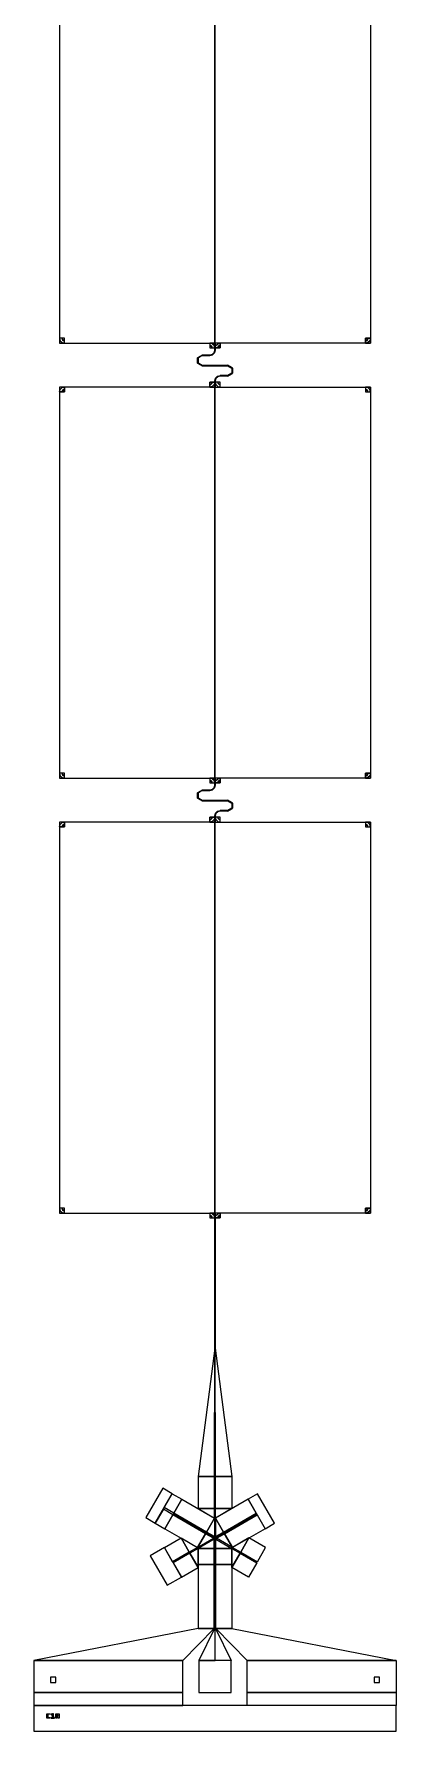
# Model space of a CAD drawing. Extents: x -100 to 5550, y -100 to 52850.
# Drawn here: x -100 to 5550, y -100 to 26375 of the extents above; entities that cross this region are included whole.
import ezdxf

# ---------------------------------------------------------------- set-up
doc = ezdxf.new("R2010")
doc.units = 0

# ---------------------------------------------------------------- blocks, each defined once
blk = doc.blocks.new('C1A')
for points in [[(2724, 21553), (2724, 27653), (301, 27653), (301, 21553), (2724, 21553)], [(2726, 21553), (2726, 27653), (5149, 27653), (5149, 21553), (2726, 21553)], [(376, 21553), (376, 21628), (301, 21628), (301, 21553), (376, 21553)], [(301, 21628), (311, 21590), (338, 21563), (376, 21553), (376, 21590), (357, 21595), (344, 21609), (338, 21628), (301, 21628)], [(338, 21628), (344, 21609), (357, 21595), (376, 21590), (376, 21628), (376, 21628), (376, 21628), (376, 21628), (338, 21628)], [(2646, 21553), (2646, 21478), (2720, 21478), (2720, 21553), (2646, 21553)], [(2720, 21478), (2710, 21515), (2683, 21543), (2646, 21553), (2646, 21515), (2664, 21510), (2678, 21496), (2683, 21478), (2720, 21478)], [(2683, 21478), (2678, 21496), (2664, 21510), (2646, 21515), (2646, 21478), (2646, 21478), (2646, 21478), (2646, 21478), (2683, 21478)], [(2724, 21442), (2724, 21553), (2720, 21553), (2720, 21442), (2724, 21442)], [(2726, 21442), (2726, 21553), (2730, 21553), (2730, 21442), (2726, 21442)], [(2730, 21553), (2730, 21478), (2804, 21478), (2804, 21553), (2730, 21553)], [(2730, 21478), (2740, 21515), (2767, 21543), (2804, 21553), (2804, 21515), (2786, 21510), (2772, 21496), (2767, 21478), (2730, 21478)], [(2767, 21478), (2772, 21496), (2786, 21510), (2804, 21515), (2804, 21478), (2804, 21478), (2804, 21478), (2804, 21478), (2767, 21478)], [(5149, 21553), (5149, 21628), (5074, 21628), (5074, 21553), (5149, 21553)], [(5149, 21628), (5139, 21590), (5112, 21563), (5074, 21553), (5074, 21590), (5093, 21595), (5106, 21609), (5112, 21628), (5149, 21628)], [(5112, 21628), (5106, 21609), (5093, 21595), (5074, 21590), (5074, 21628), (5074, 21628), (5074, 21628), (5074, 21628), (5112, 21628)], [(2525, 21197), (2452, 21239), (2452, 21324), (2525, 21366), (2525, 21363), (2454, 21322), (2454, 21241), (2525, 21200), (2525, 21197)], [(2525, 21203), (2457, 21242), (2457, 21321), (2525, 21360), (2525, 21357), (2460, 21319), (2460, 21244), (2525, 21206), (2525, 21203)], [(2525, 21363), (2645, 21363), (2645, 21366), (2525, 21366), (2525, 21363)], [(2525, 21360), (2645, 21360), (2645, 21357), (2525, 21357), (2525, 21360)], [(2925, 21203), (2525, 21203), (2525, 21206), (2925, 21206), (2925, 21203)], [(2925, 21200), (2525, 21200), (2525, 21197), (2925, 21197), (2925, 21200)], [(2645, 21357), (2687, 21368), (2718, 21399), (2730, 21442), (2726, 21442), (2716, 21401), (2686, 21371), (2645, 21360), (2645, 21357)], [(2645, 21363), (2684, 21374), (2713, 21402), (2724, 21442), (2720, 21442), (2710, 21404), (2683, 21376), (2645, 21366), (2645, 21363)], [(2925, 21037), (2998, 21079), (2998, 21164), (2925, 21206), (2925, 21203), (2996, 21162), (2996, 21081), (2925, 21040), (2925, 21037)], [(2925, 21043), (2993, 21082), (2993, 21161), (2925, 21200), (2925, 21197), (2990, 21159), (2990, 21084), (2925, 21046), (2925, 21043)], [(2720, 20867), (2720, 20942), (2646, 20942), (2646, 20867), (2720, 20867)], [(2720, 20942), (2710, 20904), (2683, 20877), (2646, 20867), (2646, 20904), (2664, 20909), (2678, 20923), (2683, 20942), (2720, 20942)], [(2683, 20942), (2678, 20923), (2664, 20909), (2646, 20904), (2646, 20942), (2646, 20942), (2646, 20942), (2646, 20942), (2683, 20942)], [(2720, 20962), (2732, 21004), (2763, 21035), (2805, 21046), (2805, 21043), (2764, 21032), (2734, 21002), (2724, 20962), (2720, 20962)], [(2724, 20867), (2724, 20962), (2720, 20962), (2720, 20867), (2724, 20867)], [(2726, 20962), (2737, 21001), (2766, 21030), (2805, 21040), (2805, 21037), (2767, 21027), (2740, 20999), (2730, 20962), (2726, 20962)], [(2726, 20867), (2726, 20962), (2730, 20962), (2730, 20867), (2726, 20867)], [(2804, 20867), (2804, 20942), (2730, 20942), (2730, 20867), (2804, 20867)], [(2730, 20942), (2740, 20904), (2767, 20877), (2804, 20867), (2804, 20904), (2786, 20909), (2772, 20923), (2767, 20942), (2730, 20942)], [(2767, 20942), (2772, 20923), (2786, 20909), (2804, 20904), (2804, 20942), (2804, 20942), (2804, 20942), (2804, 20942), (2767, 20942)], [(2805, 21043), (2925, 21043), (2925, 21046), (2805, 21046), (2805, 21043)], [(2805, 21040), (2925, 21040), (2925, 21037), (2805, 21037), (2805, 21040)], [(2724, 14767), (2724, 20867), (301, 20867), (301, 14767), (2724, 14767)], [(301, 20867), (301, 20792), (376, 20792), (376, 20867), (301, 20867)], [(301, 20792), (311, 20829), (338, 20857), (376, 20867), (376, 20829), (357, 20824), (344, 20810), (338, 20792), (301, 20792)], [(338, 20792), (344, 20810), (357, 20824), (376, 20829), (376, 20792), (376, 20792), (376, 20792), (376, 20792), (338, 20792)], [(2726, 14767), (2726, 20867), (5149, 20867), (5149, 14767), (2726, 14767)], [(5074, 20867), (5074, 20792), (5149, 20792), (5149, 20867), (5074, 20867)], [(5149, 20792), (5139, 20829), (5112, 20857), (5074, 20867), (5074, 20829), (5093, 20824), (5106, 20810), (5112, 20792), (5149, 20792)], [(5112, 20792), (5106, 20810), (5093, 20824), (5074, 20829), (5074, 20792), (5074, 20792), (5074, 20792), (5074, 20792), (5112, 20792)], [(376, 14767), (376, 14842), (301, 14842), (301, 14767), (376, 14767)], [(301, 14842), (311, 14804), (338, 14777), (376, 14767), (376, 14804), (357, 14809), (344, 14823), (338, 14842), (301, 14842)], [(338, 14842), (344, 14823), (357, 14809), (376, 14804), (376, 14842), (376, 14842), (376, 14842), (376, 14842), (338, 14842)], [(5149, 14767), (5149, 14842), (5074, 14842), (5074, 14767), (5149, 14767)], [(5149, 14842), (5139, 14804), (5112, 14777), (5074, 14767), (5074, 14804), (5093, 14809), (5106, 14823), (5112, 14842), (5149, 14842)], [(5112, 14842), (5106, 14823), (5093, 14809), (5074, 14804), (5074, 14842), (5074, 14842), (5074, 14842), (5074, 14842), (5112, 14842)], [(2525, 14411), (2452, 14453), (2452, 14538), (2525, 14580), (2525, 14577), (2454, 14536), (2454, 14455), (2525, 14414), (2525, 14411)], [(2525, 14417), (2457, 14456), (2457, 14535), (2525, 14574), (2525, 14571), (2460, 14533), (2460, 14458), (2525, 14420), (2525, 14417)], [(2525, 14577), (2645, 14577), (2645, 14580), (2525, 14580), (2525, 14577)], [(2525, 14574), (2645, 14574), (2645, 14571), (2525, 14571), (2525, 14574)], [(2645, 14571), (2687, 14582), (2718, 14613), (2730, 14656), (2726, 14656), (2716, 14615), (2686, 14585), (2645, 14574), (2645, 14571)], [(2645, 14577), (2684, 14588), (2713, 14616), (2724, 14656), (2720, 14656), (2710, 14618), (2683, 14590), (2645, 14580), (2645, 14577)], [(2646, 14767), (2646, 14692), (2720, 14692), (2720, 14767), (2646, 14767)], [(2720, 14692), (2710, 14729), (2683, 14757), (2646, 14767), (2646, 14729), (2664, 14724), (2678, 14710), (2683, 14692), (2720, 14692)], [(2683, 14692), (2678, 14710), (2664, 14724), (2646, 14729), (2646, 14692), (2646, 14692), (2646, 14692), (2646, 14692), (2683, 14692)], [(2724, 14656), (2724, 14767), (2720, 14767), (2720, 14656), (2724, 14656)], [(2726, 14656), (2726, 14767), (2730, 14767), (2730, 14656), (2726, 14656)], [(2730, 14767), (2730, 14692), (2804, 14692), (2804, 14767), (2730, 14767)], [(2730, 14692), (2740, 14729), (2767, 14757), (2804, 14767), (2804, 14729), (2786, 14724), (2772, 14710), (2767, 14692), (2730, 14692)], [(2767, 14692), (2772, 14710), (2786, 14724), (2804, 14729), (2804, 14692), (2804, 14692), (2804, 14692), (2804, 14692), (2767, 14692)], [(2925, 14417), (2525, 14417), (2525, 14420), (2925, 14420), (2925, 14417)], [(2925, 14414), (2525, 14414), (2525, 14411), (2925, 14411), (2925, 14414)], [(2925, 14251), (2998, 14293), (2998, 14378), (2925, 14420), (2925, 14417), (2996, 14376), (2996, 14295), (2925, 14254), (2925, 14251)], [(2925, 14257), (2993, 14296), (2993, 14375), (2925, 14414), (2925, 14411), (2990, 14373), (2990, 14298), (2925, 14260), (2925, 14257)], [(2724, 7981), (2724, 14081), (301, 14081), (301, 7981), (2724, 7981)], [(301, 14081), (301, 14006), (376, 14006), (376, 14081), (301, 14081)], [(301, 14006), (311, 14043), (338, 14071), (376, 14081), (376, 14043), (357, 14038), (344, 14024), (338, 14006), (301, 14006)], [(338, 14006), (344, 14024), (357, 14038), (376, 14043), (376, 14006), (376, 14006), (376, 14006), (376, 14006), (338, 14006)], [(2720, 14081), (2720, 14156), (2646, 14156), (2646, 14081), (2720, 14081)], [(2720, 14156), (2710, 14118), (2683, 14091), (2646, 14081), (2646, 14118), (2664, 14123), (2678, 14137), (2683, 14156), (2720, 14156)], [(2683, 14156), (2678, 14137), (2664, 14123), (2646, 14118), (2646, 14156), (2646, 14156), (2646, 14156), (2646, 14156), (2683, 14156)], [(2720, 14176), (2732, 14218), (2763, 14249), (2805, 14260), (2805, 14257), (2764, 14246), (2734, 14216), (2724, 14176), (2720, 14176)], [(2724, 14081), (2724, 14176), (2720, 14176), (2720, 14081), (2724, 14081)], [(2726, 7981), (2726, 14081), (5149, 14081), (5149, 7981), (2726, 7981)], [(2726, 14176), (2737, 14215), (2766, 14244), (2805, 14254), (2805, 14251), (2767, 14241), (2740, 14213), (2730, 14176), (2726, 14176)], [(2726, 14081), (2726, 14176), (2730, 14176), (2730, 14081), (2726, 14081)], [(2804, 14081), (2804, 14156), (2730, 14156), (2730, 14081), (2804, 14081)], [(2730, 14156), (2740, 14118), (2767, 14091), (2804, 14081), (2804, 14118), (2786, 14123), (2772, 14137), (2767, 14156), (2730, 14156)], [(2767, 14156), (2772, 14137), (2786, 14123), (2804, 14118), (2804, 14156), (2804, 14156), (2804, 14156), (2804, 14156), (2767, 14156)], [(2805, 14257), (2925, 14257), (2925, 14260), (2805, 14260), (2805, 14257)], [(2805, 14254), (2925, 14254), (2925, 14251), (2805, 14251), (2805, 14254)], [(5074, 14081), (5074, 14006), (5149, 14006), (5149, 14081), (5074, 14081)], [(5149, 14006), (5139, 14043), (5112, 14071), (5074, 14081), (5074, 14043), (5093, 14038), (5106, 14024), (5112, 14006), (5149, 14006)], [(5112, 14006), (5106, 14024), (5093, 14038), (5074, 14043), (5074, 14006), (5074, 14006), (5074, 14006), (5074, 14006), (5112, 14006)], [(376, 7981), (376, 8056), (301, 8056), (301, 7981), (376, 7981)], [(301, 8056), (311, 8018), (338, 7991), (376, 7981), (376, 8018), (357, 8023), (344, 8037), (338, 8056), (301, 8056)], [(338, 8056), (344, 8037), (357, 8023), (376, 8018), (376, 8056), (376, 8056), (376, 8056), (376, 8056), (338, 8056)], [(2646, 7981), (2646, 7906), (2720, 7906), (2720, 7981), (2646, 7981)], [(2720, 7906), (2710, 7943), (2683, 7971), (2646, 7981), (2646, 7943), (2664, 7938), (2678, 7924), (2683, 7906), (2720, 7906)], [(2683, 7906), (2678, 7924), (2664, 7938), (2646, 7943), (2646, 7906), (2646, 7906), (2646, 7906), (2646, 7906), (2683, 7906)], [(2724, 5871), (2724, 7981), (2720, 7981), (2720, 5871), (2724, 5871)], [(2726, 5871), (2726, 7981), (2730, 7981), (2730, 5871), (2726, 5871)], [(2730, 7981), (2730, 7906), (2804, 7906), (2804, 7981), (2730, 7981)], [(2730, 7906), (2740, 7943), (2767, 7971), (2804, 7981), (2804, 7943), (2786, 7938), (2772, 7924), (2767, 7906), (2730, 7906)], [(2767, 7906), (2772, 7924), (2786, 7938), (2804, 7943), (2804, 7906), (2804, 7906), (2804, 7906), (2804, 7906), (2767, 7906)], [(5149, 7981), (5149, 8056), (5074, 8056), (5074, 7981), (5149, 7981)], [(5149, 8056), (5139, 8018), (5112, 7991), (5074, 7981), (5074, 8018), (5093, 8023), (5106, 8037), (5112, 8056), (5149, 8056)], [(5112, 8056), (5106, 8037), (5093, 8023), (5074, 8018), (5074, 8056), (5074, 8056), (5074, 8056), (5074, 8056), (5112, 8056)], [(2718, 3871), (2724, 5871), (2720, 5871), (2460, 3871), (2718, 3871)], [(2732, 3871), (2726, 5871), (2730, 5871), (2990, 3871), (2732, 3871)], [(2718, 3371), (2718, 3871), (2460, 3871), (2460, 3371), (2718, 3371)], [(2732, 3371), (2732, 3871), (2990, 3871), (2990, 3371), (2732, 3371)], [(2059, 3602), (1910, 3688), (1645, 3229), (1794, 3143), (2059, 3602)], [(2083, 3300), (1934, 3386), (2059, 3602), (2208, 3516), (2083, 3300)], [(2592, 3005), (2083, 3300), (2208, 3516), (2718, 3222), (2592, 3005)], [(2858, 3005), (3367, 3300), (3242, 3516), (2732, 3222), (2858, 3005)], [(3507, 3057), (3652, 3141), (3387, 3600), (3242, 3516), (3507, 3057)], [(2068, 3274), (1919, 3360), (1794, 3143), (1943, 3057), (2068, 3274)], [(2578, 2979), (2068, 3274), (1943, 3057), (2452, 2763), (2578, 2979)], [(2589, 2999), (2079, 3293), (2071, 3280), (2581, 2986), (2589, 2999)], [(2718, 3222), (2718, 3371), (2460, 3371), (2718, 3222), (2718, 3222)], [(2718, 2933), (2592, 3005), (2718, 3222), (2718, 2933), (2718, 2933)], [(2732, 3222), (2732, 3371), (2990, 3371), (2732, 3222), (2732, 3222)], [(2732, 2933), (2858, 3005), (2732, 3222), (2732, 2933), (2732, 2933)], [(2869, 2986), (3379, 3280), (3371, 3293), (2861, 2999), (2869, 2986)], [(2872, 2979), (3382, 3274), (3507, 3057), (2998, 2763), (2872, 2979)], [(2702, 2907), (2578, 2979), (2452, 2763), (2702, 2907), (2702, 2907)], [(2710, 2920), (2585, 2992), (2581, 2986), (2706, 2914), (2710, 2920)], [(2710, 2920), (2585, 2992), (2589, 2999), (2714, 2927), (2710, 2920)], [(2725, 2920), (2714, 2927), (2706, 2914), (2718, 2907), (2725, 2920)], [(2725, 2907), (2725, 2920), (2725, 2920), (2718, 2907), (2725, 2907)], [(2732, 2907), (2744, 2914), (2736, 2927), (2725, 2920), (2732, 2907)], [(2725, 2907), (2725, 2920), (2725, 2920), (2732, 2907), (2725, 2907)], [(2740, 2920), (2865, 2992), (2861, 2999), (2736, 2927), (2740, 2920)], [(2740, 2920), (2865, 2992), (2869, 2986), (2744, 2914), (2740, 2920)], [(2748, 2907), (2872, 2979), (2998, 2763), (2748, 2907), (2748, 2907)], [(1935, 2762), (1712, 2633), (1977, 2174), (2200, 2303), (1935, 2762)], [(2324, 2689), (2064, 2539), (1935, 2762), (2195, 2912), (2324, 2689)], [(2331, 2676), (2071, 2526), (2200, 2303), (2460, 2453), (2331, 2676)], [(2452, 2763), (2324, 2689), (2195, 2912), (2452, 2763), (2452, 2763)], [(2460, 2750), (2331, 2676), (2460, 2453), (2460, 2750), (2460, 2750)], [(2710, 2750), (2710, 2894), (2710, 2894), (2460, 2750), (2710, 2750)], [(2710, 2500), (2710, 2750), (2460, 2750), (2460, 2500), (2710, 2500)], [(2732, 2894), (2732, 2907), (2718, 2907), (2718, 2894), (2732, 2894)], [(2725, 2750), (2725, 2894), (2718, 2894), (2718, 2750), (2725, 2750)], [(2732, 2500), (2732, 2750), (2718, 2750), (2718, 2500), (2732, 2500)], [(2725, 2750), (2725, 2894), (2732, 2894), (2732, 2750), (2725, 2750)], [(2740, 2750), (2740, 2894), (2740, 2894), (2990, 2750), (2740, 2750)], [(2740, 2500), (2740, 2750), (2990, 2750), (2990, 2500), (2740, 2500)], [(2990, 2750), (3119, 2676), (2990, 2453), (2990, 2750), (2990, 2750)], [(3119, 2676), (3379, 2526), (3250, 2303), (2990, 2453), (3119, 2676)], [(2998, 2763), (3126, 2689), (3255, 2912), (2998, 2763), (2998, 2763)], [(3126, 2689), (3386, 2539), (3515, 2762), (3255, 2912), (3126, 2689)], [(2710, 1500), (2710, 2500), (2460, 2500), (2460, 1500), (2710, 1500)], [(2732, 1500), (2732, 2500), (2718, 2500), (2718, 1500), (2732, 1500)], [(2740, 1500), (2740, 2500), (2990, 2500), (2990, 1500), (2740, 1500)], [(2225, 1000), (2710, 1500), (2460, 1500), (-100, 1000), (2225, 1000)], [(2725, 1000), (2725, 1500), (2718, 1500), (2475, 1000), (2725, 1000)], [(2725, 1000), (2725, 1500), (2732, 1500), (2975, 1000), (2725, 1000)], [(3225, 1000), (2740, 1500), (2990, 1500), (5550, 1000), (3225, 1000)], [(2225, 500), (2225, 1000), (-100, 1000), (-100, 500), (2225, 500)], [(2975, 500), (2975, 1000), (2475, 1000), (2475, 500), (2975, 500)], [(3225, 500), (3225, 1000), (5550, 1000), (5550, 500), (3225, 500)], [(160, 740), (160, 660), (240, 660), (240, 740), (160, 740)], [(5210, 740), (5210, 660), (5290, 660), (5290, 740), (5210, 740)], [(2225, 300), (2225, 500), (-100, 500), (-100, 300), (2225, 300)], [(5550, -100), (5550, 300), (-100, 300), (-100, -100), (5550, -100)], [(3225, 300), (3225, 500), (5550, 500), (5550, 300), (3225, 300)], [(100, 100), (100, 170), (152, 170), (152, 161), (118, 161), (118, 109), (152, 109), (152, 100), (100, 100), (100, 100)], [(170, 100), (222, 100), (222, 109), (205, 109), (205, 170), (188, 170), (170, 161), (170, 152), (188, 152), (188, 109), (170, 109), (170, 100), (170, 100)], [(240, 100), (240, 170), (292, 170), (292, 100), (275, 100), (275, 161), (258, 161), (258, 100), (240, 100)], [(258, 135), (258, 144), (275, 144), (275, 135), (258, 135)]]:
    blk.add_lwpolyline(points)

msp = doc.modelspace()

# ---------------------------------------------------------------- block references
msp.add_blockref('C1A', (0, 0))

doc.saveas('drawing.dxf')
